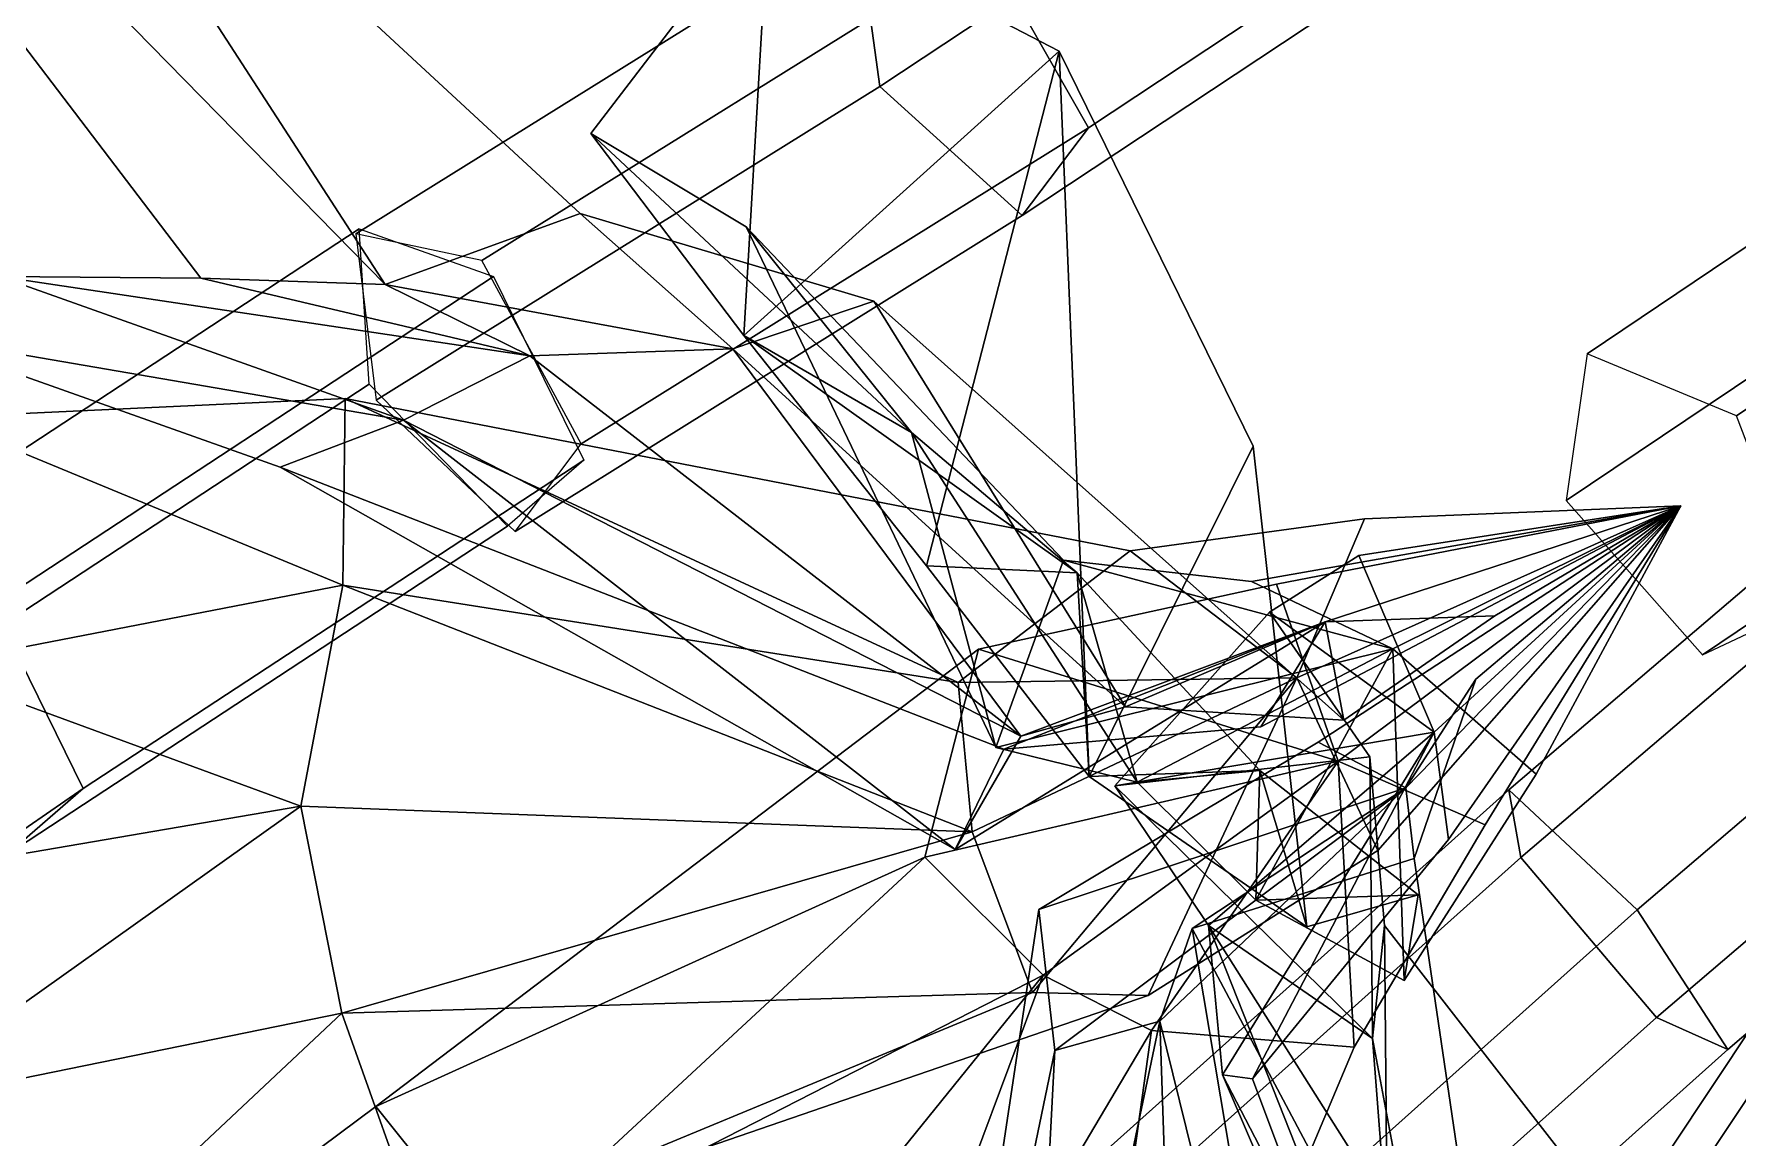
# Model space of a CAD drawing. Header units: metres. Extents: x -488 to 282, y -579 to 399.
# Drawn here: x -257.13 to -230.89, y -293.27 to -276.27 of the extents above; entities that cross this region are included whole.
import ezdxf

# ---------------------------------------------------------------- set-up
doc = ezdxf.new("R2010")
doc.units = ezdxf.units.M

msp = doc.modelspace()

# ---------------------------------------------------------------- linework, layer by layer
at = {"layer": 'coreopsi_1InfInt', "color": 3}
for points in [[(-236.8904, -269.5288, 215.3079), (-244.4565, -274.5377, 220.4566), (-244.1075, -277.0799, 218.496), (-236.508, -272.0483, 213.3243)], [(-233.2385, -272.6444, 217.3954), (-240.8923, -277.713, 222.6045), (-242.4808, -274.9267, 222.9813), (-234.8813, -269.8951, 217.8096)], [(-236.508, -272.0483, 213.3243), (-244.1075, -277.0799, 218.496), (-241.9128, -279.0638, 219.7906), (-234.2591, -273.9953, 214.5815)], [(-234.2591, -273.9953, 214.5815), (-241.9128, -279.0638, 219.7906), (-240.8923, -277.713, 222.6045), (-233.2385, -272.6444, 217.3954)], [(-244.4565, -274.5377, 220.4566), (-252.1777, -279.3466, 225.5656), (-251.8628, -281.9107, 223.6278), (-244.1075, -277.0799, 218.496)], [(-242.4808, -274.9267, 222.9813), (-250.236, -279.7575, 228.1131), (-252.1777, -279.3466, 225.5656), (-244.4565, -274.5377, 220.4566)], [(-240.8923, -277.713, 222.6045), (-248.7029, -282.5793, 227.7735), (-250.236, -279.7575, 228.1131), (-242.4808, -274.9267, 222.9813)], [(-244.1075, -277.0799, 218.496), (-251.8628, -281.9107, 223.6278), (-249.7234, -283.9302, 224.9596), (-241.9128, -279.0638, 219.7906)], [(-241.9128, -279.0638, 219.7906), (-249.7234, -283.9302, 224.9596), (-248.7029, -282.5793, 227.7735), (-240.8923, -277.713, 222.6045)], [(-250.0543, -280.0047, 228.2659), (-257.7626, -285.0654, 233.2891), (-259.8343, -284.3322, 230.8487), (-252.1259, -279.2715, 225.8255)], [(-252.1259, -279.2715, 225.8255), (-259.8343, -284.3322, 230.8487), (-259.6757, -286.7229, 228.6835), (-251.9674, -281.6622, 223.6603)], [(-248.6653, -282.8309, 227.5501), (-256.3737, -287.8915, 232.5733), (-257.7626, -285.0654, 233.2891), (-250.0543, -280.0047, 228.2659)], [(-224.5876, -283.0531, 214.155), (-232.4447, -289.7558, 215.9318), (-234.4191, -287.9096, 214.1649), (-226.5048, -281.1592, 212.3755)], [(-226.5048, -281.1592, 212.3755), (-234.4191, -287.9096, 214.1649), (-234.2334, -288.9514, 211.0561), (-226.3191, -282.2011, 209.2667)], [(-251.9674, -281.6622, 223.6603), (-259.6757, -286.7229, 228.6835), (-257.5492, -288.9101, 229.7432), (-249.8409, -283.8494, 224.72)], [(-226.3191, -282.2011, 209.2667), (-234.2334, -288.9514, 211.0561), (-232.1486, -291.4165, 210.9765), (-224.2916, -284.7138, 209.1996)], [(-249.8409, -283.8494, 224.72), (-257.5492, -288.9101, 229.7432), (-256.3737, -287.8915, 232.5733), (-248.6653, -282.8309, 227.5501)], [(-223.2276, -285.2373, 212.2034), (-231.0495, -291.9108, 213.9725), (-232.4447, -289.7558, 215.9318), (-224.5876, -283.0531, 214.155)], [(-224.2916, -284.7138, 209.1996), (-232.1486, -291.4165, 210.9765), (-231.0495, -291.9108, 213.9725), (-223.2276, -285.2373, 212.2034)], [(-256.3737, -287.8915, 232.5733), (-263.9994, -293.1585, 237.4644), (-265.4436, -290.3696, 238.2158), (-257.7626, -285.0654, 233.2891)], [(-257.5492, -288.9101, 229.7432), (-265.141, -294.1542, 234.6123), (-263.9994, -293.1585, 237.4644), (-256.3737, -287.8915, 232.5733)], [(-232.4447, -289.7558, 215.9318), (-240.1298, -296.6366, 217.7785), (-242.1602, -294.8394, 216.0247), (-234.4191, -287.9096, 214.1649)], [(-234.4191, -287.9096, 214.1649), (-242.1602, -294.8394, 216.0247), (-241.9745, -295.8812, 212.9159), (-234.2334, -288.9514, 211.0561)], [(-234.2334, -288.9514, 211.0561), (-241.9745, -295.8812, 212.9159), (-239.8337, -298.2972, 212.8232), (-232.1486, -291.4165, 210.9765)], [(-229.3821, -289.6127, 221.0984), (-234.4537, -297.2404, 226.3427), (-234.8862, -298.8846, 223.5331), (-229.8146, -291.2569, 218.2887)], [(-226.6214, -290.6455, 222.4177), (-231.6559, -298.219, 227.6246), (-234.4537, -297.2404, 226.3427), (-229.3821, -289.6127, 221.0984)], [(-231.0495, -291.9108, 213.9725), (-238.7001, -298.7614, 215.8113), (-240.1298, -296.6366, 217.7785), (-232.4447, -289.7558, 215.9318)], [(-225.3486, -292.8906, 220.4764), (-230.3602, -300.4308, 225.6604), (-231.6559, -298.219, 227.6246), (-226.6214, -290.6455, 222.4177)], [(-232.1486, -291.4165, 210.9765), (-239.8337, -298.2972, 212.8232), (-238.7001, -298.7614, 215.8113), (-231.0495, -291.9108, 213.9725)], [(-229.8146, -291.2569, 218.2887), (-234.8862, -298.8846, 223.5331), (-232.3452, -300.8398, 223.1461), (-227.3108, -293.2663, 217.9392)], [(-227.3108, -293.2663, 217.9392), (-232.3452, -300.8398, 223.1461), (-230.3602, -300.4308, 225.6604), (-225.3486, -292.8906, 220.4764)]]:
    msp.add_3dface(points, dxfattribs=at)
at = {"layer": 'coreopsi_1Pdcel', "color": 3}
for points in [[(-226.0419, -276.3693, 233.9653), (-233.2161, -281.1961, 239.7344), (-233.5356, -283.4554, 237.449), (-226.512, -278.7365, 231.8195)], [(-223.4973, -277.1503, 235.7939), (-230.9166, -282.1528, 241.7901), (-233.2161, -281.1961, 239.7344), (-226.0419, -276.3693, 233.9653)], [(-222.3808, -280.057, 234.7504), (-229.8001, -285.0595, 240.7466), (-230.9166, -282.1528, 241.7901), (-223.4973, -277.1503, 235.7939)], [(-226.512, -278.7365, 231.8195), (-233.5356, -283.4554, 237.449), (-231.4365, -285.8293, 238.071), (-224.2623, -281.0025, 232.302)], [(-224.2623, -281.0025, 232.302), (-231.4365, -285.8293, 238.071), (-229.8001, -285.0595, 240.7466), (-222.3808, -280.057, 234.7504)]]:
    msp.add_3dface(points, dxfattribs=at)
at = {"layer": 'coreopsi_1Petal1', "color": 3}
for points in [[(-251.7239, -280.1284, 259.3582), (-257.987, -270.467, 263.8196), (-264.0843, -267.5179, 261.0121)], [(-251.7239, -280.1284, 259.3582), (-264.0843, -267.5179, 261.0121), (-257.987, -270.467, 263.8196)], [(-254.5609, -280.0294, 256.3703), (-251.7239, -280.1284, 259.3582), (-264.0843, -267.5179, 261.0121)], [(-254.5609, -280.0294, 256.3703), (-264.0843, -267.5179, 261.0121), (-251.7239, -280.1284, 259.3582)], [(-264.0843, -267.5179, 261.0121), (-257.6668, -280.0055, 253.0333), (-254.5609, -280.0294, 256.3703)], [(-264.0843, -267.5179, 261.0121), (-254.5609, -280.0294, 256.3703), (-257.6668, -280.0055, 253.0333)], [(-248.723, -279.034, 261.9625), (-257.987, -270.467, 263.8196), (-251.7239, -280.1284, 259.3582)], [(-248.723, -279.034, 261.9625), (-251.7239, -280.1284, 259.3582), (-257.987, -270.467, 263.8196)], [(-246.198, -280.9156, 265.0493), (-245.808, -274.2163, 275.5201), (-248.556, -277.8016, 262.343)], [(-246.198, -280.9156, 265.0493), (-248.556, -277.8016, 262.343), (-245.808, -274.2163, 275.5201)], [(-241.3434, -276.5361, 279.8153), (-245.808, -274.2163, 275.5201), (-246.198, -280.9156, 265.0493)], [(-241.3434, -276.5361, 279.8153), (-246.198, -280.9156, 265.0493), (-245.808, -274.2163, 275.5201)], [(-241.3434, -276.5361, 279.8153), (-246.198, -280.9156, 265.0493), (-243.3869, -284.4606, 265.6095)], [(-241.3434, -276.5361, 279.8153), (-243.3869, -284.4606, 265.6095), (-246.198, -280.9156, 265.0493)], [(-243.3869, -284.4606, 265.6095), (-240.8801, -287.7029, 266.0448), (-241.3434, -276.5361, 279.8153)], [(-243.3869, -284.4606, 265.6095), (-241.3434, -276.5361, 279.8153), (-240.8801, -287.7029, 266.0448)], [(-240.8801, -287.7029, 266.0448), (-238.3579, -282.6168, 277.0103), (-241.3434, -276.5361, 279.8153)], [(-240.8801, -287.7029, 266.0448), (-241.3434, -276.5361, 279.8153), (-238.3579, -282.6168, 277.0103)], [(-243.6178, -282.4087, 258.3508), (-248.556, -277.8016, 262.343), (-246.1656, -279.2375, 256.2449)], [(-243.6178, -282.4087, 258.3508), (-246.1656, -279.2375, 256.2449), (-248.556, -277.8016, 262.343)], [(-246.198, -280.9156, 265.0493), (-248.556, -277.8016, 262.343), (-243.6178, -282.4087, 258.3508)], [(-246.198, -280.9156, 265.0493), (-243.6178, -282.4087, 258.3508), (-248.556, -277.8016, 262.343)], [(-246.3693, -281.1175, 255.4451), (-248.723, -279.034, 261.9625), (-251.7239, -280.1284, 259.3582)], [(-246.3693, -281.1175, 255.4451), (-251.7239, -280.1284, 259.3582), (-248.723, -279.034, 261.9625)], [(-244.1964, -280.3822, 257.6199), (-248.723, -279.034, 261.9625), (-246.3693, -281.1175, 255.4451)], [(-244.1964, -280.3822, 257.6199), (-246.3693, -281.1175, 255.4451), (-248.723, -279.034, 261.9625)], [(-242.3184, -287.2608, 248.2383), (-246.1656, -279.2375, 256.2449), (-241.2771, -284.3745, 246.2956)], [(-242.3184, -287.2608, 248.2383), (-241.2771, -284.3745, 246.2956), (-246.1656, -279.2375, 256.2449)], [(-243.6178, -282.4087, 258.3508), (-246.1656, -279.2375, 256.2449), (-242.3184, -287.2608, 248.2383)], [(-243.6178, -282.4087, 258.3508), (-242.3184, -287.2608, 248.2383), (-246.1656, -279.2375, 256.2449)], [(-257.6668, -280.0055, 253.0333), (-259.0699, -280.9081, 248.5838), (-251.44, -282.217, 249.8567)], [(-257.6668, -280.0055, 253.0333), (-251.44, -282.217, 249.8567), (-259.0699, -280.9081, 248.5838)], [(-257.6668, -280.0055, 253.0333), (-251.44, -282.217, 249.8567), (-249.4964, -281.2271, 252.7258)], [(-257.6668, -280.0055, 253.0333), (-249.4964, -281.2271, 252.7258), (-251.44, -282.217, 249.8567)], [(-254.5609, -280.0294, 256.3703), (-257.6668, -280.0055, 253.0333), (-249.4964, -281.2271, 252.7258)], [(-254.5609, -280.0294, 256.3703), (-249.4964, -281.2271, 252.7258), (-257.6668, -280.0055, 253.0333)], [(-249.4964, -281.2271, 252.7258), (-251.7239, -280.1284, 259.3582), (-254.5609, -280.0294, 256.3703)], [(-249.4964, -281.2271, 252.7258), (-254.5609, -280.0294, 256.3703), (-251.7239, -280.1284, 259.3582)], [(-249.4964, -281.2271, 252.7258), (-246.3693, -281.1175, 255.4451), (-251.7239, -280.1284, 259.3582)], [(-249.4964, -281.2271, 252.7258), (-251.7239, -280.1284, 259.3582), (-246.3693, -281.1175, 255.4451)], [(-240.3205, -286.6307, 250.2548), (-244.1964, -280.3822, 257.6199), (-246.3693, -281.1175, 255.4451)], [(-240.3205, -286.6307, 250.2548), (-246.3693, -281.1175, 255.4451), (-244.1964, -280.3822, 257.6199)], [(-236.9615, -286.8389, 250.0014), (-244.1964, -280.3822, 257.6199), (-240.3205, -286.6307, 250.2548)], [(-236.9615, -286.8389, 250.0014), (-240.3205, -286.6307, 250.2548), (-244.1964, -280.3822, 257.6199)], [(-251.44, -282.217, 249.8567), (-259.0699, -280.9081, 248.5838), (-253.3413, -282.9402, 245.7525)], [(-251.44, -282.217, 249.8567), (-253.3413, -282.9402, 245.7525), (-259.0699, -280.9081, 248.5838)], [(-246.198, -280.9156, 265.0493), (-243.6178, -282.4087, 258.3508), (-241.0666, -284.57, 259.6959)], [(-246.198, -280.9156, 265.0493), (-241.0666, -284.57, 259.6959), (-243.6178, -282.4087, 258.3508)], [(-243.3869, -284.4606, 265.6095), (-246.198, -280.9156, 265.0493), (-241.0666, -284.57, 259.6959)], [(-243.3869, -284.4606, 265.6095), (-241.0666, -284.57, 259.6959), (-246.198, -280.9156, 265.0493)], [(-249.4964, -281.2271, 252.7258), (-251.44, -282.217, 249.8567), (-241.9343, -287.0821, 248.1606)], [(-249.4964, -281.2271, 252.7258), (-241.9343, -287.0821, 248.1606), (-251.44, -282.217, 249.8567)], [(-241.9343, -287.0821, 248.1606), (-246.3693, -281.1175, 255.4451), (-249.4964, -281.2271, 252.7258)], [(-241.9343, -287.0821, 248.1606), (-249.4964, -281.2271, 252.7258), (-246.3693, -281.1175, 255.4451)], [(-240.3205, -286.6307, 250.2548), (-246.3693, -281.1175, 255.4451), (-241.9343, -287.0821, 248.1606)], [(-240.3205, -286.6307, 250.2548), (-241.9343, -287.0821, 248.1606), (-246.3693, -281.1175, 255.4451)], [(-252.3418, -281.8817, 247.5918), (-258.6259, -282.1754, 248.8529), (-252.3739, -284.7602, 246.2861)], [(-252.3418, -281.8817, 247.5918), (-252.3739, -284.7602, 246.2861), (-258.6259, -282.1754, 248.8529)], [(-242.8995, -286.2574, 247.6702), (-252.3418, -281.8817, 247.5918), (-252.3739, -284.7602, 246.2861)], [(-242.8995, -286.2574, 247.6702), (-252.3739, -284.7602, 246.2861), (-252.3418, -281.8817, 247.5918)], [(-240.2507, -284.2314, 248.1891), (-252.3418, -281.8817, 247.5918), (-242.8995, -286.2574, 247.6702)], [(-240.2507, -284.2314, 248.1891), (-242.8995, -286.2574, 247.6702), (-252.3418, -281.8817, 247.5918)], [(-252.3739, -284.7602, 246.2861), (-258.6259, -282.1754, 248.8529), (-258.8697, -286.016, 247.3777)], [(-252.3739, -284.7602, 246.2861), (-258.8697, -286.016, 247.3777), (-258.6259, -282.1754, 248.8529)], [(-251.44, -282.217, 249.8567), (-253.3413, -282.9402, 245.7525), (-242.9449, -288.8313, 246.4538)], [(-251.44, -282.217, 249.8567), (-242.9449, -288.8313, 246.4538), (-253.3413, -282.9402, 245.7525)], [(-241.9343, -287.0821, 248.1606), (-251.44, -282.217, 249.8567), (-242.9449, -288.8313, 246.4538)], [(-241.9343, -287.0821, 248.1606), (-242.9449, -288.8313, 246.4538), (-251.44, -282.217, 249.8567)], [(-240.1417, -287.7931, 249.6429), (-243.6178, -282.4087, 258.3508), (-242.3184, -287.2608, 248.2383)], [(-240.1417, -287.7931, 249.6429), (-242.3184, -287.2608, 248.2383), (-243.6178, -282.4087, 258.3508)], [(-241.0666, -284.57, 259.6959), (-243.6178, -282.4087, 258.3508), (-240.1417, -287.7931, 249.6429)], [(-241.0666, -284.57, 259.6959), (-240.1417, -287.7931, 249.6429), (-243.6178, -282.4087, 258.3508)], [(-237.5287, -290.0216, 266.6592), (-238.3579, -282.6168, 277.0103), (-240.8801, -287.7029, 266.0448)], [(-237.5287, -290.0216, 266.6592), (-240.8801, -287.7029, 266.0448), (-238.3579, -282.6168, 277.0103)], [(-242.9449, -288.8313, 246.4538), (-253.3413, -282.9402, 245.7525), (-242.198, -287.2835, 243.2545)], [(-242.9449, -288.8313, 246.4538), (-242.198, -287.2835, 243.2545), (-253.3413, -282.9402, 245.7525)], [(-236.2056, -285.7386, 245.0328), (-238.3806, -284.7014, 243.2478), (-231.7736, -283.539, 239.5671)], [(-236.2056, -285.7386, 245.0328), (-231.7736, -283.539, 239.5671), (-238.3806, -284.7014, 243.2478)], [(-237.2482, -285.3252, 244.1707), (-238.2376, -286.9409, 241.8463), (-231.7736, -283.539, 239.5671)], [(-237.2482, -285.3252, 244.1707), (-231.7736, -283.539, 239.5671), (-238.2376, -286.9409, 241.8463)], [(-231.7736, -283.539, 239.5671), (-237.996, -284.7426, 242.2118), (-237.0476, -287.4662, 242.9013)], [(-231.7736, -283.539, 239.5671), (-237.0476, -287.4662, 242.9013), (-237.996, -284.7426, 242.2118)], [(-231.7736, -283.539, 239.5671), (-236.6451, -283.7346, 244.4035), (-237.6842, -286.183, 243.0925)], [(-231.7736, -283.539, 239.5671), (-237.6842, -286.183, 243.0925), (-236.6451, -283.7346, 244.4035)], [(-237.6842, -286.183, 243.0925), (-236.4374, -288.8463, 242.5053), (-231.7736, -283.539, 239.5671)], [(-237.6842, -286.183, 243.0925), (-231.7736, -283.539, 239.5671), (-236.4374, -288.8463, 242.5053)], [(-231.7736, -283.539, 239.5671), (-237.3579, -287.1784, 241.2196), (-236.005, -287.8797, 243.7634)], [(-231.7736, -283.539, 239.5671), (-236.005, -287.8797, 243.7634), (-237.3579, -287.1784, 241.2196)], [(-231.7736, -283.539, 239.5671), (-234.6378, -285.2327, 245.5744), (-237.2482, -285.3252, 244.1707)], [(-231.7736, -283.539, 239.5671), (-237.2482, -285.3252, 244.1707), (-234.6378, -285.2327, 245.5744)], [(-237.0476, -287.4662, 242.9013), (-234.7843, -288.4476, 244.6062), (-231.7736, -283.539, 239.5671)], [(-237.0476, -287.4662, 242.9013), (-231.7736, -283.539, 239.5671), (-234.7843, -288.4476, 244.6062)], [(-235.5689, -287.0218, 244.8416), (-236.7274, -284.3028, 245.3487), (-231.7736, -283.539, 239.5671)], [(-235.5689, -287.0218, 244.8416), (-231.7736, -283.539, 239.5671), (-236.7274, -284.3028, 245.3487)], [(-231.7736, -283.539, 239.5671), (-233.9998, -287.6685, 244.5823), (-236.2056, -285.7386, 245.0328)], [(-231.7736, -283.539, 239.5671), (-236.2056, -285.7386, 245.0328), (-233.9998, -287.6685, 244.5823)], [(-236.005, -287.8797, 243.7634), (-234.9272, -286.2082, 246.0077), (-231.7736, -283.539, 239.5671)], [(-236.005, -287.8797, 243.7634), (-231.7736, -283.539, 239.5671), (-234.9272, -286.2082, 246.0077)], [(-231.7736, -283.539, 239.5671), (-235.3506, -288.6765, 242.3906), (-235.5689, -287.0218, 244.8416)], [(-231.7736, -283.539, 239.5671), (-235.5689, -287.0218, 244.8416), (-235.3506, -288.6765, 242.3906)], [(-236.6451, -283.7346, 244.4035), (-240.2507, -284.2314, 248.1891), (-237.6842, -286.183, 243.0925)], [(-236.6451, -283.7346, 244.4035), (-237.6842, -286.183, 243.0925), (-240.2507, -284.2314, 248.1891)], [(-237.6842, -286.183, 243.0925), (-240.2507, -284.2314, 248.1891), (-242.8995, -286.2574, 247.6702)], [(-237.6842, -286.183, 243.0925), (-242.8995, -286.2574, 247.6702), (-240.2507, -284.2314, 248.1891)], [(-242.3184, -287.2608, 248.2383), (-241.2771, -284.3745, 246.2956), (-236.2056, -285.7386, 245.0328)], [(-242.3184, -287.2608, 248.2383), (-236.2056, -285.7386, 245.0328), (-241.2771, -284.3745, 246.2956)], [(-236.2056, -285.7386, 245.0328), (-241.2771, -284.3745, 246.2956), (-238.3806, -284.7014, 243.2478)], [(-236.2056, -285.7386, 245.0328), (-238.3806, -284.7014, 243.2478), (-241.2771, -284.3745, 246.2956)], [(-235.5689, -287.0218, 244.8416), (-238.1041, -285.174, 249.2386), (-236.7274, -284.3028, 245.3487)], [(-235.5689, -287.0218, 244.8416), (-236.7274, -284.3028, 245.3487), (-238.1041, -285.174, 249.2386)], [(-241.0666, -284.57, 259.6959), (-240.8801, -287.7029, 266.0448), (-243.3869, -284.4606, 265.6095)], [(-241.0666, -284.57, 259.6959), (-243.3869, -284.4606, 265.6095), (-240.8801, -287.7029, 266.0448)], [(-240.1417, -287.7931, 249.6429), (-238.2538, -287.61, 259.8758), (-241.0666, -284.57, 259.6959)], [(-240.1417, -287.7931, 249.6429), (-241.0666, -284.57, 259.6959), (-238.2538, -287.61, 259.8758)], [(-241.0666, -284.57, 259.6959), (-238.2538, -287.61, 259.8758), (-240.8801, -287.7029, 266.0448)], [(-241.0666, -284.57, 259.6959), (-240.8801, -287.7029, 266.0448), (-238.2538, -287.61, 259.8758)], [(-253.0218, -288.1628, 244.0083), (-252.3739, -284.7602, 246.2861), (-258.8697, -286.016, 247.3777)], [(-253.0218, -288.1628, 244.0083), (-258.8697, -286.016, 247.3777), (-252.3739, -284.7602, 246.2861)], [(-242.6841, -288.5571, 246.3067), (-252.3739, -284.7602, 246.2861), (-253.0218, -288.1628, 244.0083)], [(-242.6841, -288.5571, 246.3067), (-253.0218, -288.1628, 244.0083), (-252.3739, -284.7602, 246.2861)], [(-242.8995, -286.2574, 247.6702), (-252.3739, -284.7602, 246.2861), (-242.6841, -288.5571, 246.3067)], [(-242.8995, -286.2574, 247.6702), (-242.6841, -288.5571, 246.3067), (-252.3739, -284.7602, 246.2861)], [(-237.996, -284.7426, 242.2118), (-242.5843, -285.7456, 244.5609), (-237.0476, -287.4662, 242.9013)], [(-237.996, -284.7426, 242.2118), (-237.0476, -287.4662, 242.9013), (-242.5843, -285.7456, 244.5609)], [(-240.4854, -287.8464, 249.8522), (-238.1041, -285.174, 249.2386), (-235.5689, -287.0218, 244.8416)], [(-240.4854, -287.8464, 249.8522), (-235.5689, -287.0218, 244.8416), (-238.1041, -285.174, 249.2386)], [(-240.4854, -287.8464, 249.8522), (-236.5628, -287.4011, 261.1525), (-238.1041, -285.174, 249.2386)], [(-240.4854, -287.8464, 249.8522), (-238.1041, -285.174, 249.2386), (-236.5628, -287.4011, 261.1525)], [(-241.9343, -287.0821, 248.1606), (-242.9449, -288.8313, 246.4538), (-237.2482, -285.3252, 244.1707)], [(-241.9343, -287.0821, 248.1606), (-237.2482, -285.3252, 244.1707), (-242.9449, -288.8313, 246.4538)], [(-242.9449, -288.8313, 246.4538), (-242.198, -287.2835, 243.2545), (-237.2482, -285.3252, 244.1707)], [(-242.9449, -288.8313, 246.4538), (-237.2482, -285.3252, 244.1707), (-242.198, -287.2835, 243.2545)], [(-237.2482, -285.3252, 244.1707), (-242.198, -287.2835, 243.2545), (-238.2376, -286.9409, 241.8463)], [(-237.2482, -285.3252, 244.1707), (-238.2376, -286.9409, 241.8463), (-242.198, -287.2835, 243.2545)], [(-237.2482, -285.3252, 244.1707), (-240.3205, -286.6307, 250.2548), (-241.9343, -287.0821, 248.1606)], [(-237.2482, -285.3252, 244.1707), (-241.9343, -287.0821, 248.1606), (-240.3205, -286.6307, 250.2548)], [(-237.2482, -285.3252, 244.1707), (-236.9615, -286.8389, 250.0014), (-240.3205, -286.6307, 250.2548)], [(-237.2482, -285.3252, 244.1707), (-240.3205, -286.6307, 250.2548), (-236.9615, -286.8389, 250.0014)], [(-234.6378, -285.2327, 245.5744), (-236.9615, -286.8389, 250.0014), (-237.2482, -285.3252, 244.1707)], [(-234.6378, -285.2327, 245.5744), (-237.2482, -285.3252, 244.1707), (-236.9615, -286.8389, 250.0014)], [(-242.5843, -285.7456, 244.5609), (-251.8667, -292.7884, 240.5222), (-243.4157, -288.9479, 245.2277)], [(-242.5843, -285.7456, 244.5609), (-243.4157, -288.9479, 245.2277), (-251.8667, -292.7884, 240.5222)], [(-237.0476, -287.4662, 242.9013), (-242.5843, -285.7456, 244.5609), (-243.4157, -288.9479, 245.2277)], [(-237.0476, -287.4662, 242.9013), (-243.4157, -288.9479, 245.2277), (-242.5843, -285.7456, 244.5609)], [(-240.1417, -287.7931, 249.6429), (-242.3184, -287.2608, 248.2383), (-236.2056, -285.7386, 245.0328)], [(-240.1417, -287.7931, 249.6429), (-236.2056, -285.7386, 245.0328), (-242.3184, -287.2608, 248.2383)], [(-236.2056, -285.7386, 245.0328), (-238.3155, -289.6086, 250.393), (-240.1417, -287.7931, 249.6429)], [(-236.2056, -285.7386, 245.0328), (-240.1417, -287.7931, 249.6429), (-238.3155, -289.6086, 250.393)], [(-236.2056, -285.7386, 245.0328), (-236.0328, -290.8452, 248.2364), (-238.3155, -289.6086, 250.393)], [(-236.2056, -285.7386, 245.0328), (-238.3155, -289.6086, 250.393), (-236.0328, -290.8452, 248.2364)], [(-233.9998, -287.6685, 244.5823), (-236.0328, -290.8452, 248.2364), (-236.2056, -285.7386, 245.0328)], [(-233.9998, -287.6685, 244.5823), (-236.2056, -285.7386, 245.0328), (-236.0328, -290.8452, 248.2364)], [(-253.0218, -288.1628, 244.0083), (-258.8697, -286.016, 247.3777), (-259.2341, -289.2231, 244.8149)], [(-253.0218, -288.1628, 244.0083), (-259.2341, -289.2231, 244.8149), (-258.8697, -286.016, 247.3777)], [(-237.6842, -286.183, 243.0925), (-242.8995, -286.2574, 247.6702), (-242.6841, -288.5571, 246.3067)], [(-237.6842, -286.183, 243.0925), (-242.6841, -288.5571, 246.3067), (-242.8995, -286.2574, 247.6702)], [(-242.6841, -288.5571, 246.3067), (-241.7566, -291.0327, 246.2317), (-237.6842, -286.183, 243.0925)], [(-242.6841, -288.5571, 246.3067), (-237.6842, -286.183, 243.0925), (-241.7566, -291.0327, 246.2317)], [(-241.7566, -291.0327, 246.2317), (-239.9725, -291.0757, 243.0688), (-237.6842, -286.183, 243.0925)], [(-241.7566, -291.0327, 246.2317), (-237.6842, -286.183, 243.0925), (-239.9725, -291.0757, 243.0688)], [(-237.6842, -286.183, 243.0925), (-239.9725, -291.0757, 243.0688), (-236.4374, -288.8463, 242.5053)], [(-237.6842, -286.183, 243.0925), (-236.4374, -288.8463, 242.5053), (-239.9725, -291.0757, 243.0688)], [(-236.005, -287.8797, 243.7634), (-235.8786, -288.9662, 249.0529), (-234.9272, -286.2082, 246.0077)], [(-236.005, -287.8797, 243.7634), (-234.9272, -286.2082, 246.0077), (-235.8786, -288.9662, 249.0529)], [(-239.047, -289.9995, 249.314), (-240.4854, -287.8464, 249.8522), (-235.5689, -287.0218, 244.8416)], [(-239.047, -289.9995, 249.314), (-235.5689, -287.0218, 244.8416), (-240.4854, -287.8464, 249.8522)], [(-235.5689, -287.0218, 244.8416), (-238.8316, -292.2991, 247.9505), (-239.047, -289.9995, 249.314)], [(-235.5689, -287.0218, 244.8416), (-239.047, -289.9995, 249.314), (-238.8316, -292.2991, 247.9505)], [(-235.5689, -287.0218, 244.8416), (-238.3664, -292.3594, 244.6083), (-238.8316, -292.2991, 247.9505)], [(-235.5689, -287.0218, 244.8416), (-238.8316, -292.2991, 247.9505), (-238.3664, -292.3594, 244.6083)], [(-235.3506, -288.6765, 242.3906), (-238.3664, -292.3594, 244.6083), (-235.5689, -287.0218, 244.8416)], [(-235.3506, -288.6765, 242.3906), (-235.5689, -287.0218, 244.8416), (-238.3664, -292.3594, 244.6083)], [(-237.3579, -287.1784, 241.2196), (-241.6555, -289.7519, 242.796), (-236.005, -287.8797, 243.7634)], [(-237.3579, -287.1784, 241.2196), (-236.005, -287.8797, 243.7634), (-241.6555, -289.7519, 242.796)], [(-237.0476, -287.4662, 242.9013), (-243.4157, -288.9479, 245.2277), (-241.5895, -290.7635, 245.9778)], [(-237.0476, -287.4662, 242.9013), (-241.5895, -290.7635, 245.9778), (-243.4157, -288.9479, 245.2277)], [(-241.5895, -290.7635, 245.9778), (-239.9237, -291.6183, 247.8457), (-237.0476, -287.4662, 242.9013)], [(-241.5895, -290.7635, 245.9778), (-237.0476, -287.4662, 242.9013), (-239.9237, -291.6183, 247.8457)], [(-236.521, -291.7391, 259.682), (-236.5628, -287.4011, 261.1525), (-240.4854, -287.8464, 249.8522)], [(-236.521, -291.7391, 259.682), (-240.4854, -287.8464, 249.8522), (-236.5628, -287.4011, 261.1525)], [(-239.9237, -291.6183, 247.8457), (-236.7996, -291.8752, 246.0118), (-237.0476, -287.4662, 242.9013)], [(-239.9237, -291.6183, 247.8457), (-237.0476, -287.4662, 242.9013), (-236.7996, -291.8752, 246.0118)], [(-237.0476, -287.4662, 242.9013), (-236.7996, -291.8752, 246.0118), (-234.7843, -288.4476, 244.6062)], [(-237.0476, -287.4662, 242.9013), (-234.7843, -288.4476, 244.6062), (-236.7996, -291.8752, 246.0118)], [(-236.521, -291.7391, 259.682), (-236.3347, -289.9995, 267.3298), (-236.5628, -287.4011, 261.1525)], [(-236.521, -291.7391, 259.682), (-236.5628, -287.4011, 261.1525), (-236.3347, -289.9995, 267.3298)], [(-238.2538, -287.61, 259.8758), (-237.5287, -290.0216, 266.6592), (-240.8801, -287.7029, 266.0448)], [(-238.2538, -287.61, 259.8758), (-240.8801, -287.7029, 266.0448), (-237.5287, -290.0216, 266.6592)], [(-238.3155, -289.6086, 250.393), (-238.2538, -287.61, 259.8758), (-240.1417, -287.7931, 249.6429)], [(-238.3155, -289.6086, 250.393), (-240.1417, -287.7931, 249.6429), (-238.2538, -287.61, 259.8758)], [(-238.3155, -289.6086, 250.393), (-235.8172, -289.5258, 260.4955), (-238.2538, -287.61, 259.8758)], [(-238.3155, -289.6086, 250.393), (-238.2538, -287.61, 259.8758), (-235.8172, -289.5258, 260.4955)], [(-235.8172, -289.5258, 260.4955), (-237.5287, -290.0216, 266.6592), (-238.2538, -287.61, 259.8758)], [(-235.8172, -289.5258, 260.4955), (-238.2538, -287.61, 259.8758), (-237.5287, -290.0216, 266.6592)], [(-236.005, -287.8797, 243.7634), (-241.6555, -289.7519, 242.796), (-241.4106, -291.9258, 245.3659)], [(-236.005, -287.8797, 243.7634), (-241.4106, -291.9258, 245.3659), (-241.6555, -289.7519, 242.796)], [(-236.005, -287.8797, 243.7634), (-241.4106, -291.9258, 245.3659), (-239.7968, -291.4744, 247.4601)], [(-236.005, -287.8797, 243.7634), (-239.7968, -291.4744, 247.4601), (-241.4106, -291.9258, 245.3659)], [(-239.047, -289.9995, 249.314), (-236.521, -291.7391, 259.682), (-240.4854, -287.8464, 249.8522)], [(-239.047, -289.9995, 249.314), (-240.4854, -287.8464, 249.8522), (-236.521, -291.7391, 259.682)], [(-239.7968, -291.4744, 247.4601), (-239.2971, -290.0478, 249.6302), (-236.005, -287.8797, 243.7634)], [(-239.7968, -291.4744, 247.4601), (-236.005, -287.8797, 243.7634), (-239.2971, -290.0478, 249.6302)], [(-239.2971, -290.0478, 249.6302), (-235.8786, -288.9662, 249.0529), (-236.005, -287.8797, 243.7634)], [(-239.2971, -290.0478, 249.6302), (-236.005, -287.8797, 243.7634), (-235.8786, -288.9662, 249.0529)], [(-259.5626, -292.8134, 242.0249), (-252.3908, -291.3503, 242.4491), (-253.0218, -288.1628, 244.0083)], [(-259.5626, -292.8134, 242.0249), (-253.0218, -288.1628, 244.0083), (-252.3908, -291.3503, 242.4491)], [(-259.2341, -289.2231, 244.8149), (-259.5626, -292.8134, 242.0249), (-253.0218, -288.1628, 244.0083)], [(-259.2341, -289.2231, 244.8149), (-253.0218, -288.1628, 244.0083), (-259.5626, -292.8134, 242.0249)], [(-253.0218, -288.1628, 244.0083), (-252.3908, -291.3503, 242.4491), (-242.6841, -288.5571, 246.3067)], [(-253.0218, -288.1628, 244.0083), (-242.6841, -288.5571, 246.3067), (-252.3908, -291.3503, 242.4491)], [(-242.6841, -288.5571, 246.3067), (-252.3908, -291.3503, 242.4491), (-241.7566, -291.0327, 246.2317)], [(-242.6841, -288.5571, 246.3067), (-241.7566, -291.0327, 246.2317), (-252.3908, -291.3503, 242.4491)], [(-243.4157, -288.9479, 245.2277), (-251.8667, -292.7884, 240.5222), (-250.0293, -295.0825, 241.6853)], [(-243.4157, -288.9479, 245.2277), (-250.0293, -295.0825, 241.6853), (-251.8667, -292.7884, 240.5222)], [(-243.4157, -288.9479, 245.2277), (-250.0293, -295.0825, 241.6853), (-241.5895, -290.7635, 245.9778)], [(-243.4157, -288.9479, 245.2277), (-241.5895, -290.7635, 245.9778), (-250.0293, -295.0825, 241.6853)], [(-239.2971, -290.0478, 249.6302), (-234.3425, -299.3741, 255.2653), (-235.8786, -288.9662, 249.0529)], [(-239.2971, -290.0478, 249.6302), (-235.8786, -288.9662, 249.0529), (-234.3425, -299.3741, 255.2653)], [(-236.0328, -290.8452, 248.2364), (-235.8172, -289.5258, 260.4955), (-238.3155, -289.6086, 250.393)], [(-236.0328, -290.8452, 248.2364), (-238.3155, -289.6086, 250.393), (-235.8172, -289.5258, 260.4955)], [(-241.6555, -289.7519, 242.796), (-243.4875, -301.932, 243.3979), (-241.4106, -291.9258, 245.3659)], [(-241.6555, -289.7519, 242.796), (-241.4106, -291.9258, 245.3659), (-243.4875, -301.932, 243.3979)], [(-239.7968, -291.4744, 247.4601), (-237.4718, -300.8723, 252.2744), (-239.2971, -290.0478, 249.6302)], [(-239.7968, -291.4744, 247.4601), (-239.2971, -290.0478, 249.6302), (-237.4718, -300.8723, 252.2744)], [(-237.4718, -300.8723, 252.2744), (-234.3425, -299.3741, 255.2653), (-239.2971, -290.0478, 249.6302)], [(-237.4718, -300.8723, 252.2744), (-239.2971, -290.0478, 249.6302), (-234.3425, -299.3741, 255.2653)], [(-238.8316, -292.2991, 247.9505), (-235.9091, -297.9323, 255.275), (-239.047, -289.9995, 249.314)], [(-238.8316, -292.2991, 247.9505), (-239.047, -289.9995, 249.314), (-235.9091, -297.9323, 255.275)], [(-239.047, -289.9995, 249.314), (-235.9091, -297.9323, 255.275), (-235.9194, -294.9451, 258.1494)], [(-239.047, -289.9995, 249.314), (-235.9194, -294.9451, 258.1494), (-235.9091, -297.9323, 255.275)], [(-235.9194, -294.9451, 258.1494), (-236.521, -291.7391, 259.682), (-239.047, -289.9995, 249.314)], [(-235.9194, -294.9451, 258.1494), (-239.047, -289.9995, 249.314), (-236.521, -291.7391, 259.682)], [(-236.2944, -294.6601, 266.403), (-236.3347, -289.9995, 267.3298), (-236.521, -291.7391, 259.682)], [(-236.2944, -294.6601, 266.403), (-236.521, -291.7391, 259.682), (-236.3347, -289.9995, 267.3298)], [(-236.2944, -294.6601, 266.403), (-229.8093, -298.381, 276.3414), (-236.3347, -289.9995, 267.3298)], [(-236.2944, -294.6601, 266.403), (-236.3347, -289.9995, 267.3298), (-229.8093, -298.381, 276.3414)], [(-241.5895, -290.7635, 245.9778), (-250.0293, -295.0825, 241.6853), (-247.8746, -298.5379, 242.4619)], [(-241.5895, -290.7635, 245.9778), (-247.8746, -298.5379, 242.4619), (-250.0293, -295.0825, 241.6853)], [(-247.8746, -298.5379, 242.4619), (-245.294, -300.6807, 243.7803), (-241.5895, -290.7635, 245.9778)], [(-247.8746, -298.5379, 242.4619), (-241.5895, -290.7635, 245.9778), (-245.294, -300.6807, 243.7803)], [(-241.5895, -290.7635, 245.9778), (-245.294, -300.6807, 243.7803), (-239.9237, -291.6183, 247.8457)], [(-241.5895, -290.7635, 245.9778), (-239.9237, -291.6183, 247.8457), (-245.294, -300.6807, 243.7803)], [(-252.3908, -291.3503, 242.4491), (-251.121, -294.9132, 239.8653), (-241.7566, -291.0327, 246.2317)], [(-252.3908, -291.3503, 242.4491), (-241.7566, -291.0327, 246.2317), (-251.121, -294.9132, 239.8653)], [(-241.7566, -291.0327, 246.2317), (-251.121, -294.9132, 239.8653), (-239.9725, -291.0757, 243.0688)], [(-241.7566, -291.0327, 246.2317), (-239.9725, -291.0757, 243.0688), (-251.121, -294.9132, 239.8653)], [(-259.5626, -292.8134, 242.0249), (-257.6656, -296.302, 239.4148), (-252.3908, -291.3503, 242.4491)], [(-259.5626, -292.8134, 242.0249), (-252.3908, -291.3503, 242.4491), (-257.6656, -296.302, 239.4148)], [(-252.3908, -291.3503, 242.4491), (-257.6656, -296.302, 239.4148), (-251.121, -294.9132, 239.8653)], [(-252.3908, -291.3503, 242.4491), (-251.121, -294.9132, 239.8653), (-257.6656, -296.302, 239.4148)], [(-241.4106, -291.9258, 245.3659), (-241.9138, -301.575, 246.1159), (-239.7968, -291.4744, 247.4601)], [(-241.4106, -291.9258, 245.3659), (-239.7968, -291.4744, 247.4601), (-241.9138, -301.575, 246.1159)], [(-239.7968, -291.4744, 247.4601), (-241.9138, -301.575, 246.1159), (-239.4449, -301.8809, 249.432)], [(-239.7968, -291.4744, 247.4601), (-239.4449, -301.8809, 249.432), (-241.9138, -301.575, 246.1159)], [(-239.4449, -301.8809, 249.432), (-237.4718, -300.8723, 252.2744), (-239.7968, -291.4744, 247.4601)], [(-239.4449, -301.8809, 249.432), (-239.7968, -291.4744, 247.4601), (-237.4718, -300.8723, 252.2744)], [(-245.294, -300.6807, 243.7803), (-241.5182, -303.0768, 244.7728), (-239.9237, -291.6183, 247.8457)], [(-245.294, -300.6807, 243.7803), (-239.9237, -291.6183, 247.8457), (-241.5182, -303.0768, 244.7728)], [(-239.9237, -291.6183, 247.8457), (-241.5182, -303.0768, 244.7728), (-236.7996, -291.8752, 246.0118)], [(-239.9237, -291.6183, 247.8457), (-236.7996, -291.8752, 246.0118), (-241.5182, -303.0768, 244.7728)], [(-236.2944, -294.6601, 266.403), (-236.521, -291.7391, 259.682), (-235.9194, -294.9451, 258.1494)], [(-236.2944, -294.6601, 266.403), (-235.9194, -294.9451, 258.1494), (-236.521, -291.7391, 259.682)], [(-241.4106, -291.9258, 245.3659), (-243.4875, -301.932, 243.3979), (-241.9138, -301.575, 246.1159)], [(-241.4106, -291.9258, 245.3659), (-241.9138, -301.575, 246.1159), (-243.4875, -301.932, 243.3979)], [(-238.3664, -292.3594, 244.6083), (-235.342, -300.4325, 253.426), (-238.8316, -292.2991, 247.9505)], [(-238.3664, -292.3594, 244.6083), (-238.8316, -292.2991, 247.9505), (-235.342, -300.4325, 253.426)], [(-238.8316, -292.2991, 247.9505), (-235.342, -300.4325, 253.426), (-235.9091, -297.9323, 255.275)], [(-238.8316, -292.2991, 247.9505), (-235.9091, -297.9323, 255.275), (-235.342, -300.4325, 253.426)], [(-251.8667, -292.7884, 240.5222), (-257.012, -296.621, 240.5753), (-250.0293, -295.0825, 241.6853)], [(-251.8667, -292.7884, 240.5222), (-250.0293, -295.0825, 241.6853), (-257.012, -296.621, 240.5753)]]:
    msp.add_3dface(points, dxfattribs=at)

doc.saveas('drawing.dxf')
